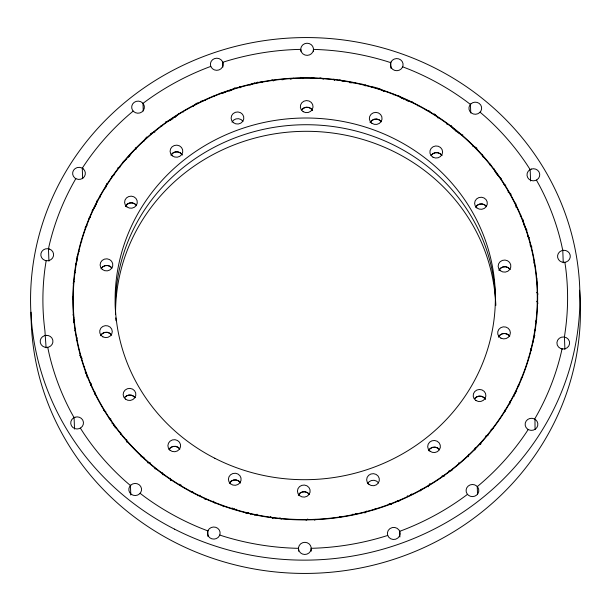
<?xml version="1.0" encoding="UTF-8"?>
<svg xmlns="http://www.w3.org/2000/svg" width="611" height="611" viewBox="0 0 611 611"><rect width="100%" height="100%" fill="white"/><g stroke="black" fill="none" stroke-linecap="round" stroke-linejoin="round"><path stroke-width="0.92" d="M46.153 260.645L45.015 268.153A262.363 249.525 -2.2 0 0 44.916 330.704L46.092 347.789M562.021 348.912L561.188 352.723A262.363 249.525 -2.2 0 1 534.946 418.566L535.068 429.48M75.863 178.611L75.543 179.145A262.363 249.525 -2.2 0 0 49.308 244.988L48.46 248.83L48.933 261.172M528.217 429.464L526.537 432.076A262.363 249.525 -2.2 0 1 478.436 485.653L477.244 486.623L477.535 494.223M133.244 111.087L132.052 112.05A262.363 249.525 -2.2 0 0 83.951 165.634L82.271 168.239L82.668 178.687M467.507 494.314L465.719 495.674A262.363 249.525 -2.2 0 1 401.45 530.661L399.67 531.303L399.892 537M210.848 66.393L209.038 67.05A262.363 249.525 -2.2 0 0 144.769 102.029L142.974 103.404L143.264 110.996M387.733 535.48L385.931 536.007A262.363 249.525 -2.2 0 1 313.084 548.258L311.152 548.288L311.266 551.137M219.716 535.045L223.794 536.366A262.363 249.525 -2.2 0 0 296.602 548.288L298.535 548.319L298.649 551.168M402.618 66.79L409.805 69.608A262.363 249.525 -2.2 0 1 466.353 101.319L470.432 104.42L470.76 112.966M140.056 493.283L144.135 496.384A262.363 249.525 -2.2 0 0 200.683 528.103L207.87 530.921L208.053 536.603M480.055 112.164L485.126 116.548A262.363 249.525 -2.2 0 1 526.965 164.657L530.165 169.621L530.6 181.016M80.324 428.082L83.524 433.054A262.363 249.525 -2.2 0 0 125.362 481.163L130.441 485.546L130.807 495.04M536.397 180.046L539.177 185.049A262.363 249.525 -2.2 0 1 561.364 243.85L562.784 250.426L563.258 262.768M47.711 347.285L49.132 353.853A262.363 249.525 -2.2 0 0 71.311 412.662L74.091 417.664L74.527 429.059M564.87 262.264L565.572 267.007A262.363 249.525 -2.2 0 1 565.473 329.558L564.427 337.035L564.9 349.377M390.994 68.363L390.773 62.666L386.694 61.344A262.363 249.525 -2.2 0 0 313.886 49.415L313.428 49.415L313.496 51.309M300.879 51.293L300.803 49.392L297.404 49.453A262.363 249.525 -2.2 0 0 224.558 61.703L222.725 62.307L222.908 67.05M579.572 290.225A274.713 261.271 -2.2 0 1 316.261 573.202A274.713 261.271 -2.2 0 1 31.062 312.206M538.07 294.082A14.97 10.089 67.9 0 1 536.679 292.31M537.206 284.008A13.098 8.684 68.5 0 1 536.786 278.226M531.295 350.401A14.97 10.929 81.2 0 1 530.623 348.69M534.32 330.574A14.97 10.929 81.2 0 1 535.511 329.772M533.38 342.038A13.098 9.432 81.8 0 1 533.609 339.235M533.678 338.845A13.098 9.432 81.8 0 1 534.281 336.623M534.701 335.599A13.098 9.432 81.8 0 1 534.862 335.271M509.895 403.955A14.97 11.716 -84.5 0 1 509.658 401.641M517.876 386.129A14.97 11.716 -84.5 0 1 518.953 385.709M514.011 396.402A13.098 10.127 -83.9 0 1 514.134 396.012M514.546 394.874A13.098 10.127 -83.9 0 1 514.699 394.5M515.035 393.782A13.098 10.127 -83.9 0 1 515.409 393.087M515.806 392.422A13.098 10.127 -83.9 0 1 516.02 392.102M516.463 391.483A13.098 10.127 -83.9 0 1 516.7 391.185M474.823 449.994A14.97 12.403 -68.5 0 1 475.251 447.703M485.63 436.025A14.97 12.403 -68.5 0 1 488.036 435.528M480.422 444.594A13.098 10.746 -67.9 0 1 480.636 444.25M480.865 443.907A13.098 10.746 -67.9 0 1 481.094 443.571M428.326 486.791A14.97 12.946 -50.3 0 1 429.51 484.263M429.747 483.866A14.97 12.946 -50.3 0 1 429.999 483.469M442.043 475.969A14.97 12.946 -50.3 0 1 444.609 476.007M374.268 509.811A14.97 13.297 -29.3 0 1 375.185 508.764M389.092 503.762A14.97 13.297 -29.3 0 1 391.682 504.365M314.619 520.16A14.97 13.442 -6.2 0 1 315.711 519.335M250.594 514.271A14.97 13.373 17.4 0 1 250.793 513.454M254.611 515.188A14.97 13.373 17.4 0 1 257.132 514.248M270.505 516.509A14.97 13.373 17.4 0 1 270.887 516.776M272.33 517.929A14.97 13.373 17.4 0 1 272.995 518.571M197.651 495.712A14.97 13.083 39.2 0 1 200.225 495.33M213.262 501.15A14.97 13.083 39.2 0 1 214.652 503.013M204.899 499.355A13.098 11.349 38.6 0 1 205.273 499.5M147.595 462.787A14.97 12.602 58.3 0 1 149.244 462.794M149.664 462.825A14.97 12.602 58.3 0 1 150.497 462.939M162.312 472.7A14.97 12.602 58.3 0 1 163.099 474.892M154.751 468.522A13.098 10.922 57.7 0 1 155.37 469.049M109.117 418.604A14.97 11.96 75 0 1 111.011 419.146M120.588 432.267A14.97 11.96 75 0 1 120.772 434.589M112.034 423.583A13.098 10.349 74.3 0 1 112.317 423.843M113.386 424.958A13.098 10.349 74.3 0 1 114.349 426.211M114.57 426.539A13.098 10.349 74.3 0 1 114.784 426.883M115.189 427.578A13.098 10.349 74.3 0 1 115.38 427.937M83.333 366.111A14.97 11.197 89.8 0 1 84.654 366.76M91.154 383.364A14.97 11.197 89.8 0 1 90.688 385.625M85.143 371.916A13.098 9.669 89.2 0 1 85.716 372.886M85.891 373.229A13.098 9.669 89.2 0 1 86.365 374.283M86.51 374.65A13.098 9.669 89.2 0 1 86.991 376.162M87.09 376.552A13.098 9.669 89.2 0 1 87.327 377.751M75.443 329.589A14.97 10.372 -76.7 0 1 74.786 330.772M73.037 314.65A13.098 8.936 -77.2 0 1 73.771 317.926M73.87 319.897A13.098 8.936 -77.2 0 1 73.626 322.73M78.575 250.976A14.97 9.532 -63.9 0 1 79.186 251.694M75.459 272.384A14.97 9.532 -63.9 0 1 74.237 273.644M77.123 256.292A13.098 8.187 -64.4 0 1 77.146 258.812M77.108 259.186A13.098 8.187 -64.4 0 1 76.52 262.264M76.283 263.036A13.098 8.187 -64.4 0 1 75.382 265.319M99.845 196.062A14.97 8.745 -51.7 0 1 100.395 197.086M90.275 217.455A14.97 8.745 -51.7 0 1 88.824 218.249M97.21 200.24A13.098 7.485 -52.1 0 1 92.612 210.184M92.345 210.497A13.098 7.485 -52.1 0 1 92.07 210.803M131.411 152.926A13.098 6.874 -40 0 1 129.471 156.034M129.226 156.34A13.098 6.874 -40 0 1 128.974 156.645M128.722 156.951A13.098 6.874 -40 0 1 128.455 157.248M126.744 158.982A13.098 6.874 -40 0 1 123.17 161.701M135.344 147.74A14.97 8.058 -39.7 0 1 135.917 149.512M119.893 167.513A14.97 8.058 -39.7 0 1 117.679 167.949M178.802 113.417A13.098 6.393 -28 0 1 176.251 116.273M175.67 116.777A13.098 6.393 -28 0 1 175.372 117.022M175.067 117.266A13.098 6.393 -28 0 1 174.754 117.503M173.104 118.649A13.098 6.393 -28 0 1 172.753 118.87M172.05 119.29A13.098 6.393 -28 0 1 171.691 119.489M171.332 119.687A13.098 6.393 -28 0 1 170.599 120.061M170.232 120.245A13.098 6.393 -28 0 1 166.49 121.673M165.757 121.872A13.098 6.393 -28 0 1 165.39 121.963M183.369 111.492A14.97 7.515 -27.8 0 1 183.361 112.012M161.778 126.278A14.97 7.515 -27.8 0 1 160.441 126.126M235.044 87.61A13.098 6.079 -16.1 0 1 234.823 87.824M234.349 88.244A13.098 6.079 -16.1 0 1 231.745 90.038M231.416 90.222A13.098 6.079 -16.1 0 1 230.385 90.749M229.308 91.245A13.098 6.079 -16.1 0 1 228.934 91.398M225.841 92.46A13.098 6.079 -16.1 0 1 225.444 92.567M223.847 92.933A13.098 6.079 -16.1 0 1 219.219 93.422M239.756 86.548A14.97 7.164 -16 0 1 239.489 87.755M214.278 96.63A14.97 7.164 -16 0 1 213.17 96.133M293.586 78.193A13.098 5.95 -4.2 0 1 290.301 79.147M283.023 79.736A13.098 5.95 -4.2 0 1 280.693 79.506M300.918 77.314A14.97 7.019 -4.2 0 1 300.276 78.414M273.331 80.996A14.97 7.019 -4.2 0 1 272.017 79.659M355.144 82.561A13.098 6.018 7.7 0 1 352.883 82.768M352.096 82.783A13.098 6.018 7.7 0 1 349.675 82.691M343.703 81.53A13.098 6.018 7.7 0 1 342.611 81.156M341.916 80.889A13.098 6.018 7.7 0 1 339.708 79.812M361.987 84.035A14.97 7.088 7.6 0 1 361.315 84.555M334.561 80.415A14.97 7.088 7.6 0 1 333.896 79.04M529.928 244.919A14.97 10.479 -84.5 0 1 530.99 245.928M531.486 246.508A14.97 10.479 -84.5 0 1 531.952 247.127M534.457 260.362A14.97 10.479 -84.5 0 1 533.823 263.089M536.664 301.261A14.97 9.616 -71.2 0 1 537.947 303.3M536.756 319.377A14.97 9.616 -71.2 0 1 535.618 321.363M528.24 357.634A14.97 8.768 -58.6 0 1 528.492 358.206M522.642 376.75A14.97 8.768 -58.6 0 1 521.038 378.27M504.969 410.065A14.97 7.996 -46.3 0 1 505.114 411.57M493.26 428.426A14.97 7.996 -46.3 0 1 491.038 429.51M468.438 454.271A14.97 7.355 -34.2 0 1 468.11 456.791M452.018 470.478A14.97 7.355 -34.2 0 1 450.849 470.783M450.093 470.928A14.97 7.355 -34.2 0 1 448.642 471.112M458.937 462.771A13.098 6.614 -34 0 1 458.609 463.023M421.292 489.128A14.97 6.889 -22.2 0 1 420.819 490.396M420.689 490.656A14.97 6.889 -22.2 0 1 420.536 490.916M399.273 500.982A14.97 6.889 -22.2 0 1 397.242 500.722M411.745 493.94A13.098 6.217 -22 0 1 411.394 494.139M410.676 494.513A13.098 6.217 -22 0 1 410.317 494.696M407.674 495.827A13.098 6.217 -22 0 1 407.285 495.964M366.547 511.033A14.97 6.629 -10.2 0 1 365.569 512.354M365.134 512.789A14.97 6.629 -10.2 0 1 364.897 513.003M340.755 517.166A14.97 6.629 -10.2 0 1 339.685 516.631M355.961 513.507A13.098 5.988 -10.1 0 1 355.182 513.729M353.189 514.187A13.098 5.988 -10.1 0 1 352.379 514.332M307.738 518.999A14.97 6.591 1.8 0 1 306.08 520.205M281.35 519.121A14.97 6.591 1.8 0 1 279.937 517.784M248.387 512.537A14.97 6.782 13.8 0 1 245.859 513.309M223.534 506.725A14.97 6.782 13.8 0 1 223.336 506.488M223.152 506.252A14.97 6.782 13.8 0 1 222.541 505.312M236.755 509.398A13.098 6.118 13.7 0 1 236.35 509.307M234.761 508.902A13.098 6.118 13.7 0 1 233.975 508.665M232.455 508.123A13.098 6.118 13.7 0 1 232.081 507.978M192.793 491.588A14.97 7.179 25.8 0 1 190.273 491.649M170.889 480.628A14.97 7.179 25.8 0 1 170.744 480.345M170.614 480.063A14.97 7.179 25.8 0 1 170.301 479.245M170.156 478.711A14.97 7.179 25.8 0 1 170.064 478.192M181.039 485.027A13.098 6.461 25.6 0 1 180.68 484.828M179.985 484.416A13.098 6.461 25.6 0 1 179.642 484.202M144.043 457.418A14.97 7.767 37.9 0 1 143.669 457.334M143.295 457.242A14.97 7.767 37.9 0 1 140.95 456.47M126.859 442.211A14.97 7.767 37.9 0 1 126.79 441.898M126.737 441.585A14.97 7.767 37.9 0 1 126.698 439.569M105.871 411.791A14.97 8.501 50.1 0 1 103.702 410.332M94.621 394.263A14.97 8.501 50.1 0 1 94.972 392.079M82.187 358.42A14.97 9.325 62.6 0 1 80.431 356.358M80.156 355.984A14.97 9.325 62.6 0 1 79.629 355.22M76.337 339.968A14.97 9.325 62.6 0 1 77.284 337.814M73.572 299.993A14.97 10.196 75.6 0 1 72.381 296.961M73.091 283.252A14.97 10.196 75.6 0 1 74.321 281.434M81.691 241.597A14.97 11.036 89.4 0 1 81.477 239.268M85.112 227.536A14.97 11.036 89.4 0 1 87.075 225.635M105.665 188.035A14.97 11.808 -75.5 0 1 106.322 184.82M106.612 183.926A14.97 11.808 -75.5 0 1 106.772 183.483M111.63 176.51A14.97 11.808 -75.5 0 1 114.417 174.708M143.845 141.309A14.97 12.449 -58.5 0 1 145.494 138.468M145.769 138.094A14.97 12.449 -58.5 0 1 146.06 137.719M146.35 137.36A14.97 12.449 -58.5 0 1 146.655 137.001M150.512 133.756A14.97 12.449 -58.5 0 1 150.894 133.526M151.291 133.313A14.97 12.449 -58.5 0 1 154.942 131.961M193.107 106.467A14.97 12.915 -39.1 0 1 195.467 104.176M195.833 103.893A14.97 12.915 -39.1 0 1 196.215 103.61M196.994 103.083A14.97 12.915 -39.1 0 1 197.391 102.839M200.767 101.289A14.97 12.915 -39.1 0 1 201.202 101.151M202.088 100.914A14.97 12.915 -39.1 0 1 204.311 100.555M205.204 100.51A14.97 12.915 -39.1 0 1 205.64 100.51M240.726 87.747A14.97 13.175 -17.4 0 1 240.703 86.495M249.823 85.257A14.97 13.175 -17.4 0 1 250.984 84.494M251.388 84.257A14.97 13.175 -17.4 0 1 253.069 83.432M253.947 83.088A14.97 13.175 -17.4 0 1 254.84 82.798M257.132 82.286A14.97 13.175 -17.4 0 1 258.063 82.172M259.919 82.095A14.97 13.175 -17.4 0 1 262.211 82.302M302.941 78.643A14.97 13.213 5.5 0 1 303.216 77.429M310.739 78.552A14.97 13.213 5.5 0 1 313.871 77.742M319.935 77.918A14.97 13.213 5.5 0 1 323.471 79.094M365.218 85.952A14.97 13.03 27.7 0 1 365.691 84.822M371.351 87.182A14.97 13.03 27.7 0 1 374.994 87.327M376.811 87.717A14.97 13.03 27.7 0 1 377.262 87.839M378.591 88.305A14.97 13.03 27.7 0 1 379.026 88.48M379.882 88.878A14.97 13.03 27.7 0 1 383.754 91.49M426.173 110.37A14.97 12.625 47.9 0 1 430.029 111.347M434.383 113.921A14.97 12.625 47.9 0 1 434.742 114.226M435.093 114.532A14.97 12.625 47.9 0 1 435.437 114.853M435.773 115.181A14.97 12.625 47.9 0 1 438.118 118.106M472.471 146.021A14.97 12.037 65.6 0 1 475.557 147.335M475.931 147.556A14.97 12.037 65.6 0 1 476.297 147.793M476.656 148.045A14.97 12.037 65.6 0 1 477.015 148.305M481.987 154.247A14.97 12.037 65.6 0 1 483.24 157.287M412.646 102.037A13.098 6.27 19.6 0 1 409.164 101.388M408.377 101.174A13.098 6.27 19.6 0 1 407.201 100.8M406.43 100.525A13.098 6.27 19.6 0 1 406.048 100.372M403.818 99.379A13.098 6.27 19.6 0 1 403.466 99.196M402.428 98.615A13.098 6.27 19.6 0 1 401.778 98.218M401.458 98.012A13.098 6.27 19.6 0 1 398.517 95.576M418.55 105.527A14.97 7.378 19.5 0 1 417.596 105.787M393.805 94.934A14.97 7.378 19.5 0 1 393.69 94.178M462.84 135.023A13.098 6.698 31.6 0 1 462.107 134.741M461 134.267A13.098 6.698 31.6 0 1 457.784 132.472M456.776 131.777A13.098 6.698 31.6 0 1 456.127 131.289M455.806 131.037A13.098 6.698 31.6 0 1 455.5 130.785M455.195 130.525A13.098 6.698 31.6 0 1 454.897 130.265M453.782 129.188A13.098 6.698 31.6 0 1 451.414 126.126M451.262 125.851A13.098 6.698 31.6 0 1 451.117 125.576M446.977 124.361A14.97 7.859 31.3 0 1 447.023 123.552M505.763 185.148A14.97 8.501 43.2 0 1 503.869 184.545M490.167 165.36A14.97 8.501 43.2 0 1 490.725 164.092M501.303 178.58A13.098 7.271 43.6 0 1 497.705 175.25M497.438 174.945A13.098 7.271 43.6 0 1 496.445 173.677M496.216 173.356A13.098 7.271 43.6 0 1 493.818 168.483M507.985 191.907A14.97 11.311 81.3 0 1 508.321 192.091M508.994 192.496A14.97 11.311 81.3 0 1 510.582 193.733M510.888 194.015A14.97 11.311 81.3 0 1 511.186 194.306M515.615 203.035A14.97 11.311 81.3 0 1 516.02 207.228M529.439 237.748A14.97 9.264 55.4 0 1 527.675 236.526M520.259 216.149A14.97 9.264 55.4 0 1 520.572 215.614M520.74 215.37A14.97 9.264 55.4 0 1 520.923 215.125M527.01 230.217A13.098 7.951 55.8 0 1 526.766 229.889M526.292 229.217A13.098 7.951 55.8 0 1 523.024 219.578M495.62 305.515A190.128 180.825 -2.2 0 0 301.712 124.774A190.128 180.825 -2.2 0 0 115.563 314.115A190.128 180.825 -2.2 0 1 301.964 131.357A190.128 180.825 -2.2 0 1 495.765 305.477M115.998 320.729A190.128 180.825 -2.2 0 1 115.777 317.896M231.989 122.131A6.362 6.049 -2.2 0 1 242.972 121.253M171.324 154.69A6.362 6.049 -2.2 0 1 182.33 155.057M125.599 206.06A6.362 6.049 -2.2 0 1 136.62 205.693M101.548 268.076A6.362 6.049 -2.2 0 1 111.63 267.679M100.487 335.745A6.362 6.049 -2.2 0 1 111.469 334.866M124.927 397.226A6.362 6.049 -2.2 0 1 135.008 397.677M169.4 448.81A6.362 6.049 -2.2 0 1 179.497 448.642M229.576 482.889A6.362 6.049 -2.2 0 1 240.597 483.018M298.321 495.208A6.362 6.049 -2.2 0 1 309.303 494.33A6.362 6.049 -2.2 0 0 298.367 494.994M367.517 483.721A6.362 6.049 -2.2 0 1 378.499 482.835M428.502 450.742A6.362 6.049 -2.2 0 1 439.469 449.673M474.854 398.425A6.362 6.049 -2.2 0 1 484.943 398.639M498.416 337.211A6.362 6.049 -2.2 0 1 509.353 335.897M499.019 270.222A6.362 6.049 -2.2 0 1 510.009 269.336M476.168 206.442A6.301 5.995 -2.2 0 1 486.165 206.235M431.626 154.835A6.362 6.049 -2.2 0 1 441.715 155.209M370.289 122.437A6.362 6.049 -2.2 0 1 381.287 121.795M302.094 109.422A6.362 6.049 -2.2 0 1 312.175 109.873M301.635 109.881A6.362 6.049 -2.2 0 1 312.633 110.499M370.09 122.719A6.362 6.049 -2.2 0 1 381.02 121.322M431.015 155.545A6.362 6.049 -2.2 0 1 442.036 155.584M475.48 207.297A6.362 6.049 -2.2 0 1 486.471 206.419M499.019 270.108A6.362 6.049 -2.2 0 1 510.002 269.222M498.706 336.516A6.362 6.049 -2.2 0 1 509.727 336.31M474.571 398.655A6.362 6.049 -2.2 0 1 485.554 399.51M428.548 450.528A6.362 6.049 -2.2 0 1 439.53 449.65M229.354 483.156A6.362 6.049 -2.2 0 1 240.352 482.537M168.865 449.497A6.362 6.049 -2.2 0 1 179.878 449.047M124.919 397.112A6.362 6.049 -2.2 0 1 135 397.562M100.739 335.286A6.301 5.995 -2.2 0 1 111.653 335.126M101.006 268.825A6.362 6.049 -2.2 0 1 111.996 268.03M125.392 206.335A6.362 6.049 -2.2 0 1 136.36 205.22M170.95 155.209A6.362 6.049 -2.2 0 1 181.941 154.331M298.55 547.525L298.519 549.106A6.362 6.049 -2.2 0 0 311.136 549.274L311.167 547.693A6.362 6.049 -2.2 0 0 298.55 547.525M208.015 530.493L207.511 531.998A6.362 6.049 -2.2 0 0 219.509 535.641L220.021 534.136A6.362 6.049 -2.2 0 0 208.015 530.493M390.979 62.062L390.467 63.567A6.362 6.049 -2.2 0 0 402.473 67.218L402.985 65.713A6.362 6.049 -2.2 0 0 390.979 62.062M470.821 103.939L469.806 105.191A6.362 6.049 -2.2 0 0 479.78 112.5L480.796 111.248A6.362 6.049 -2.2 0 0 470.821 103.939M130.792 485.134L129.753 486.364A6.362 6.049 -2.2 0 0 139.583 493.848L140.622 492.619A6.362 6.049 -2.2 0 0 130.792 485.134M74.924 417.252L73.45 417.985A6.362 6.049 -2.2 0 0 79.315 428.594L80.782 427.853A6.362 6.049 -2.2 0 0 74.924 417.252M531.242 169.094L529.768 169.812A6.362 6.049 -2.2 0 0 535.496 180.482L536.977 179.764A6.362 6.049 -2.2 0 0 531.242 169.094M46.054 335.355L44.435 335.691A6.362 6.049 -2.2 0 0 47.078 347.415L48.697 347.079A6.362 6.049 -2.2 0 0 46.054 335.355M563.411 250.296L561.792 250.632A6.362 6.049 -2.2 0 0 564.434 262.356L566.053 262.02A6.362 6.049 -2.2 0 0 563.411 250.296M49.422 249.036L47.803 248.692A6.362 6.049 -2.2 0 0 45.008 260.408L46.627 260.752A6.362 6.049 -2.2 0 0 49.422 249.036M562.128 348.942L560.547 348.469A6.362 6.049 -2.2 0 1 559.218 338.341A6.362 6.049 -2.2 0 1 569.429 341.442A6.362 6.049 -2.2 0 1 562.128 348.942M535.626 419.711L534.235 418.856A6.362 6.049 -2.2 0 0 527.377 428.953L528.775 429.808A6.362 6.049 -2.2 0 0 535.626 419.711M83.111 168.758L81.714 167.903A6.362 6.049 -2.2 0 0 74.863 178L76.253 178.855A6.362 6.049 -2.2 0 0 83.111 168.758M477.68 487.082L476.565 485.913A6.362 6.049 -2.2 0 0 467.209 493.993L468.316 495.162A6.362 6.049 -2.2 0 0 477.68 487.082M143.539 104.107L142.523 102.854A6.362 6.049 -2.2 0 0 132.549 110.24L133.565 111.485A6.362 6.049 -2.2 0 0 143.539 104.107M399.731 531.417L398.983 530.012A6.362 6.049 -2.2 0 0 388.26 530.386A6.362 6.049 -2.2 0 0 393.11 539.475A6.362 6.049 -2.2 0 0 399.731 531.417M222.977 62.956L222.412 61.474A6.362 6.049 -2.2 0 0 210.535 65.56L211.1 67.05A6.362 6.049 -2.2 0 0 222.977 62.956M313.435 49.919L313.397 48.338A6.362 6.049 -2.2 0 0 300.78 48.704L300.826 50.285A6.362 6.049 -2.2 0 0 313.435 49.919M174.563 529.157A274.713 261.271 -2.2 0 0 579.831 290.584A274.713 261.271 -2.2 0 0 161.342 76.818A274.713 261.271 -2.2 0 0 174.563 529.157M194.68 493.703A232.424 221.045 -2.2 0 0 537.565 291.859A232.424 221.045 -2.2 0 0 183.491 111.003A232.424 221.045 -2.2 0 0 194.68 493.703M214.797 458.25A190.128 180.825 -2.2 0 0 495.292 293.135A190.128 180.825 -2.2 0 0 205.647 145.181A190.128 180.825 -2.2 0 0 214.797 458.25M194.856 493.39A232.05 220.693 -2.2 0 0 537.191 291.875A232.05 220.693 -2.2 0 0 183.69 111.301A232.05 220.693 -2.2 0 0 194.856 493.39M233.356 122.628A6.362 6.049 -2.2 0 0 243.736 119.076A6.362 6.049 -2.2 0 0 235.342 112.309A6.362 6.049 -2.2 0 0 233.356 122.628M303.163 111.676A6.362 6.049 -2.2 0 0 313.031 106.986A6.362 6.049 -2.2 0 0 303.858 101.212A6.362 6.049 -2.2 0 0 303.163 111.676M371.832 123.246A6.362 6.049 -2.2 0 0 382.02 119.206A6.362 6.049 -2.2 0 0 373.29 112.844A6.362 6.049 -2.2 0 0 371.832 123.246M433.023 157.233A6.362 6.049 -2.2 0 0 442.608 152.024A6.362 6.049 -2.2 0 0 433.107 146.747A6.362 6.049 -2.2 0 0 433.023 157.233M476.855 207.908A6.362 6.049 -2.2 0 0 487.234 204.357A6.362 6.049 -2.2 0 0 478.841 197.59A6.362 6.049 -2.2 0 0 476.855 207.908M500.386 270.719A6.362 6.049 -2.2 0 0 510.773 267.16A6.362 6.049 -2.2 0 0 502.379 260.401A6.362 6.049 -2.2 0 0 500.386 270.719M500.921 338.15A6.362 6.049 -2.2 0 0 510.376 332.735A6.362 6.049 -2.2 0 0 500.745 327.672A6.362 6.049 -2.2 0 0 500.921 338.15M475.9 400.488A6.362 6.049 -2.2 0 0 485.875 396.004A6.362 6.049 -2.2 0 0 476.84 390.039A6.362 6.049 -2.2 0 0 475.9 400.488M429.923 451.139A6.362 6.049 -2.2 0 0 440.302 447.58A6.362 6.049 -2.2 0 0 431.908 440.821A6.362 6.049 -2.2 0 0 429.923 451.139M368.891 484.332A6.362 6.049 -2.2 0 0 379.271 480.773A6.362 6.049 -2.2 0 0 370.877 474.014A6.362 6.049 -2.2 0 0 368.891 484.332M299.596 495.636A6.362 6.049 -2.2 0 0 310.044 492.26A6.362 6.049 -2.2 0 0 301.781 485.355A6.362 6.049 -2.2 0 0 299.596 495.636M230.53 483.797A6.362 6.049 -2.2 0 0 241.001 480.498A6.362 6.049 -2.2 0 0 232.791 473.533A6.362 6.049 -2.2 0 0 230.53 483.797M169.927 450.162A6.362 6.049 -2.2 0 0 180.451 447.023A6.362 6.049 -2.2 0 0 172.363 439.935A6.362 6.049 -2.2 0 0 169.927 450.162M125.392 399.052A6.362 6.049 -2.2 0 0 135.772 395.493A6.362 6.049 -2.2 0 0 127.378 388.733A6.362 6.049 -2.2 0 0 125.392 399.052M102.892 336.852A6.301 5.995 -2.2 0 0 112.279 331.529A6.301 5.995 -2.2 0 0 102.763 326.473A6.301 5.995 -2.2 0 0 102.892 336.852M102.312 269.451A6.362 6.049 -2.2 0 0 112.722 265.976A6.362 6.049 -2.2 0 0 104.389 259.148A6.362 6.049 -2.2 0 0 102.312 269.451M126.935 206.908A6.362 6.049 -2.2 0 0 137.231 203.135A6.362 6.049 -2.2 0 0 128.684 196.551A6.362 6.049 -2.2 0 0 126.935 206.908M172.325 155.82A6.362 6.049 -2.2 0 0 182.704 152.269A6.362 6.049 -2.2 0 0 174.311 145.502A6.362 6.049 -2.2 0 0 172.325 155.82"/></g></svg>
